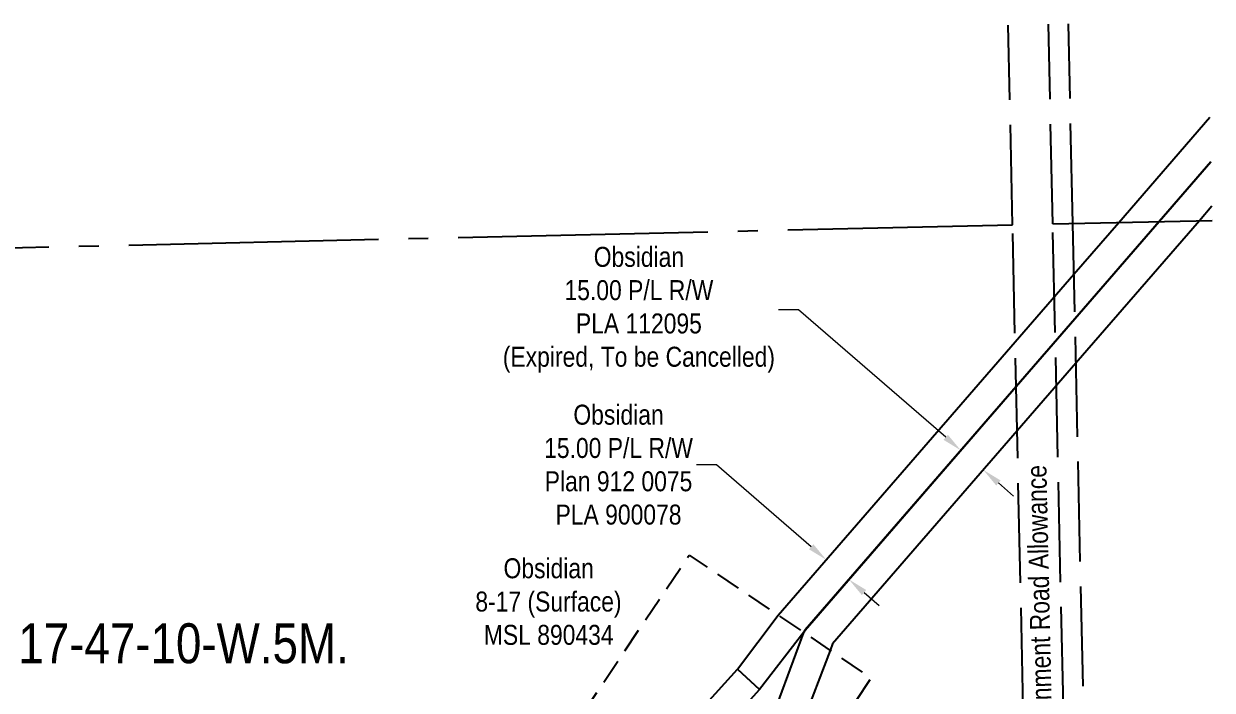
# Model space of a CAD drawing. Extents: x 604743 to 608691, y 5877740 to 5881429.
# Drawn here: x 605688 to 606283, y 5879253 to 5879587 of the extents above; entities that cross this region are included whole.
import ezdxf
from ezdxf.enums import TextEntityAlignment as Align

# ---------------------------------------------------------------- set-up
doc = ezdxf.new("R2010")
doc.units = 0
doc.header["$LTSCALE"] = 5
doc.header["$PDMODE"] = 34
doc.header["$PDSIZE"] = 0.03
for name, pattern in [('foc-ACCESSROAD', [3.75, 2.5, -1.25]), ('foc-QUARTERLINE', [33, 25, -3, 2, -3]), ('foc-UNSURVEYED', [12.5, 10, -2.5])]:
    doc.linetypes.add(name, pattern=pattern)
doc.layers.get('Defpoints').update_dxf_attribs({"color": 9})
for name, color, linetype in [('C-RW', 13, 'Continuous'), ('C-SYMBOL', 7, 'Continuous'), ('C-WS', 13, 'foc-ACCESSROAD'), ('L-QSEC', 8, 'foc-QUARTERLINE'), ('L-ROAD-T', 7, 'Continuous'), ('L-USEC', 7, 'foc-UNSURVEYED')]:
    doc.layers.add(name, color=color, linetype=linetype)
doc.layers.add('C-RW-T', color=13, linetype='Continuous', lineweight=9)
doc.layers.add('C-WS-T', color=13, linetype='Continuous', lineweight=9)
doc.styles.add('175L', font='ARIALN.TTF', dxfattribs={"height": 20})
doc.styles.add('80CG', font='ARIALN.TTF', dxfattribs={"height": 10})
doc.styles.add('80L', font='ARIALN.TTF', dxfattribs={"height": 10})
doc.dimstyles.new('Compass 5 000', dxfattribs={"dimscale": 5, "dimtxt": 9, "dimasz": 2, "dimexe": 0.2, "dimexo": 0.0625, "dimgap": 0.5, "dimtad": 0, "dimtih": 1, "dimtoh": 1, "dimzin": 0, "dimdsep": 46, "dimtxsty": '80CG', "dimcen": 0.1, "dimse1": 1, "dimse2": 1, "dimclrd": 256, "dimclrt": 256, "dimaunit": 1, "dimadec": 4, "dimazin": 0, "dimtfac": 0.06, "dimtofl": 0, "dimtmove": 0, "dimatfit": 1, "dimfxl": 0.2, "dimtolj": 1, "dimtzin": 0, "dimlwd": -1, "dimarcsym": 0})

# ---------------------------------------------------------------- blocks, each defined once
blk = doc.blocks.new('*D625')
at = {"layer": 'C-RW-T', "transparency": 16777216}
for p, q in [((606075.95, 5879443.85), (606065.95, 5879443.85)), ((606149.6, 5879380.02), (606075.95, 5879443.85)), ((606175.99, 5879357.15), (606183.55, 5879350.6))]:
    blk.add_line(p, q, dxfattribs=at)
for points in [[(606150.69, 5879381.28), (606148.51, 5879378.76), (606157.16, 5879373.48)], [(606177.08, 5879358.41), (606174.9, 5879355.89), (606168.43, 5879363.7)]]:
    blk.add_solid(points, dxfattribs=at)
at = {"layer": 'Defpoints', "color": 0, "transparency": 16777216}
for p in [(606164.97, 5879382.48), (606157.16, 5879373.48), (606176.24, 5879372.71)]:
    blk.add_point(p, dxfattribs=at)
at = {"layer": 'C-RW-T', "transparency": 16777216, "insert": (605996.01, 5879443.85), "char_height": 10, "attachment_point": 5, "style": '80CG'}
blk.add_mtext('\\A1;Obsidian\\P15.00 P/L R/W\\PPLA 112095\\P(Expired, To be Cancelled)', dxfattribs=at)
blk = doc.blocks.new('*D629')
at = {"layer": 'C-RW-T', "transparency": 16777216}
for p, q in [((606034.91, 5879366.27), (606024.91, 5879366.27)), ((606082.27, 5879325.22), (606034.91, 5879366.27)), ((606108.71, 5879302.31), (606116.27, 5879295.76))]:
    blk.add_line(p, q, dxfattribs=at)
for points in [[(606083.36, 5879326.48), (606081.18, 5879323.96), (606089.83, 5879318.68)], [(606109.8, 5879303.57), (606107.62, 5879301.05), (606101.16, 5879308.86)]]:
    blk.add_solid(points, dxfattribs=at)
at = {"layer": 'Defpoints', "color": 0, "transparency": 16777216}
for p in [(606089.83, 5879318.68), (606090.19, 5879319.09), (606101.52, 5879309.27)]:
    blk.add_point(p, dxfattribs=at)
at = {"layer": 'C-RW-T', "transparency": 16777216, "insert": (605985.82, 5879366.27), "char_height": 10, "attachment_point": 5, "style": '80CG'}
blk.add_mtext('\\A1;Obsidian\\P15.00 P/L R/W\\PPlan 912 0075\\PPLA 900078', dxfattribs=at)

msp = doc.modelspace()

# ---------------------------------------------------------------- linework, layer by layer
at = {"layer": 'C-RW'}
for points in [[(606282.371, 5879517.96), (606256.429, 5879488.025), (606214.289, 5879439.402), (606184.867, 5879405.449), (606079.232, 5879283.557), (606078.512, 5879282.455), (606056.452, 5879253.85), (606045.331, 5879263.906), (606065.761, 5879290.908), (606184.375, 5879427.777), (606213.798, 5879461.727), (606236.205, 5879487.583), (606281.88, 5879540.287)], [(606059.712, 5879231.262), (606078.636, 5879282.363), (606079.215, 5879283.537), (606184.867, 5879405.449), (606214.289, 5879439.401), (606256.429, 5879488.025), (606282.371, 5879517.96)], [(606282.862, 5879495.691), (606276.597, 5879488.465), (606214.779, 5879417.164), (606185.356, 5879383.226), (606092.976, 5879276.67), (606091.72, 5879273.359), (606077.622, 5879236.187)], [(605288.46, 5878907.554), (605388.266, 5878915.59), (605444.136, 5878920.118), (605705.809, 5878947.689), (605824.664, 5879019.879), (606045.331, 5879263.906), (606056.452, 5879253.85), (606006.44, 5879198.544), (605857.527, 5879033.866), (605834.318, 5879008.2), (605710.77, 5878933.159), (605445.574, 5878905.191), (605388.594, 5878900.578), (605380.318, 5878899.907), (605369.262, 5878899.012), (605288.788, 5878892.497)]]:
    msp.add_lwpolyline(points, dxfattribs=at)
at = {"layer": 'C-WS', "flags": 128}
msp.add_lwpolyline([(606065.101, 5879189.293), (606050.966, 5879168.189), (606044.015, 5879173.018), (606033.748, 5879180.151), (606029.591, 5879182.951), (606022.341, 5879187.834), (606021.279, 5879188.549), (606004.551, 5879199.816), (605992.022, 5879208.29), (605959.875, 5879229.769), (606021.132, 5879321.079), (606065.761, 5879290.908), (606078.661, 5879282.356), (606091.72, 5879273.359), (606112.223, 5879259.498), (606092.796, 5879230.414), (606085.073, 5879218.984), (606081.604, 5879213.849), (606065.101, 5879189.293)], close=True, dxfattribs=at)
at = {"layer": 'L-QSEC'}
for p, q in [((605410.726, 5879468.735), (606183.084, 5879486.423)), ((606203.191, 5879486.863), (606283.018, 5879488.61))]:
    msp.add_line(p, q, dxfattribs=at)
at = {"layer": 'L-USEC'}
for p, q in [((606183.084, 5879486.423), (606180.883, 5879586.356)), ((606203.191, 5879486.865), (606200.99, 5879586.817)), ((606213.239, 5879487.083), (606211.038, 5879587.047)), ((606200.79, 5878682.286), (606183.084, 5879486.423)), ((606220.897, 5878682.725), (606203.191, 5879486.865)), ((606230.724, 5878692.993), (606213.239, 5879487.083))]:
    msp.add_line(p, q, dxfattribs=at)

# ---------------------------------------------------------------- texts
at = {"layer": 'C-SYMBOL', "color": 3, "style": '175L'}
msp.add_text('Theor. S.E.1/4 Sec. 17-47-10-W.5M.', height=19.99154, dxfattribs=at).set_placement((605664.951, 5879260.909), align=Align.BOTTOM_CENTER)
at = {"layer": 'C-WS-T', "insert": (605910.156, 5879319.458), "char_height": 9.99577, "attachment_point": 1, "style": '80L'}
msp.add_mtext_dynamic_manual_height_columns('\\pi18.1;Obsidian\\P\\pi3.9893;8-17 (Surface)\\P\\pi8.2474;MSL 890434', width=80.01503, gutter_width=50, heights=[0], dxfattribs=at)
at = {"layer": 'L-ROAD-T', "style": '80L'}
msp.add_text('Theoretic Government Road Allowance', height=9.99577, rotation=91.261471, dxfattribs=at).set_placement((606197.19, 5879266.224), align=Align.MIDDLE_CENTER)

# ---------------------------------------------------------------- dimensions: what is measured, and where the dimension line sits
at = {"layer": 'C-RW-T'}
for base, p1, p2, angle, text, picture, middle in [((606157.157, 5879373.475), (606176.242, 5879372.712), (606164.965, 5879382.485), 139.087065, 'Obsidian\\P15.00 P/L R/W\\PPLA 112095\\P(Expired, To be Cancelled)', '*D625', (605996.015, 5879443.848)), ((606089.825, 5879318.675), (606101.516, 5879309.271), (606090.185, 5879319.091), 139.087125, 'Obsidian\\P15.00 P/L R/W\\PPlan 912 0075\\PPLA 900078', '*D629', (605985.825, 5879366.265))]:
    dim = msp.add_linear_dim(base=base, p1=p1, p2=p2, angle=angle, text=text, dimstyle='Compass 5 000', dxfattribs=at)
    dim.commit()
    dim.dimension.update_dxf_attribs({"geometry": picture, "text_midpoint": middle, "dimtype": 161})

doc.saveas('drawing.dxf')
